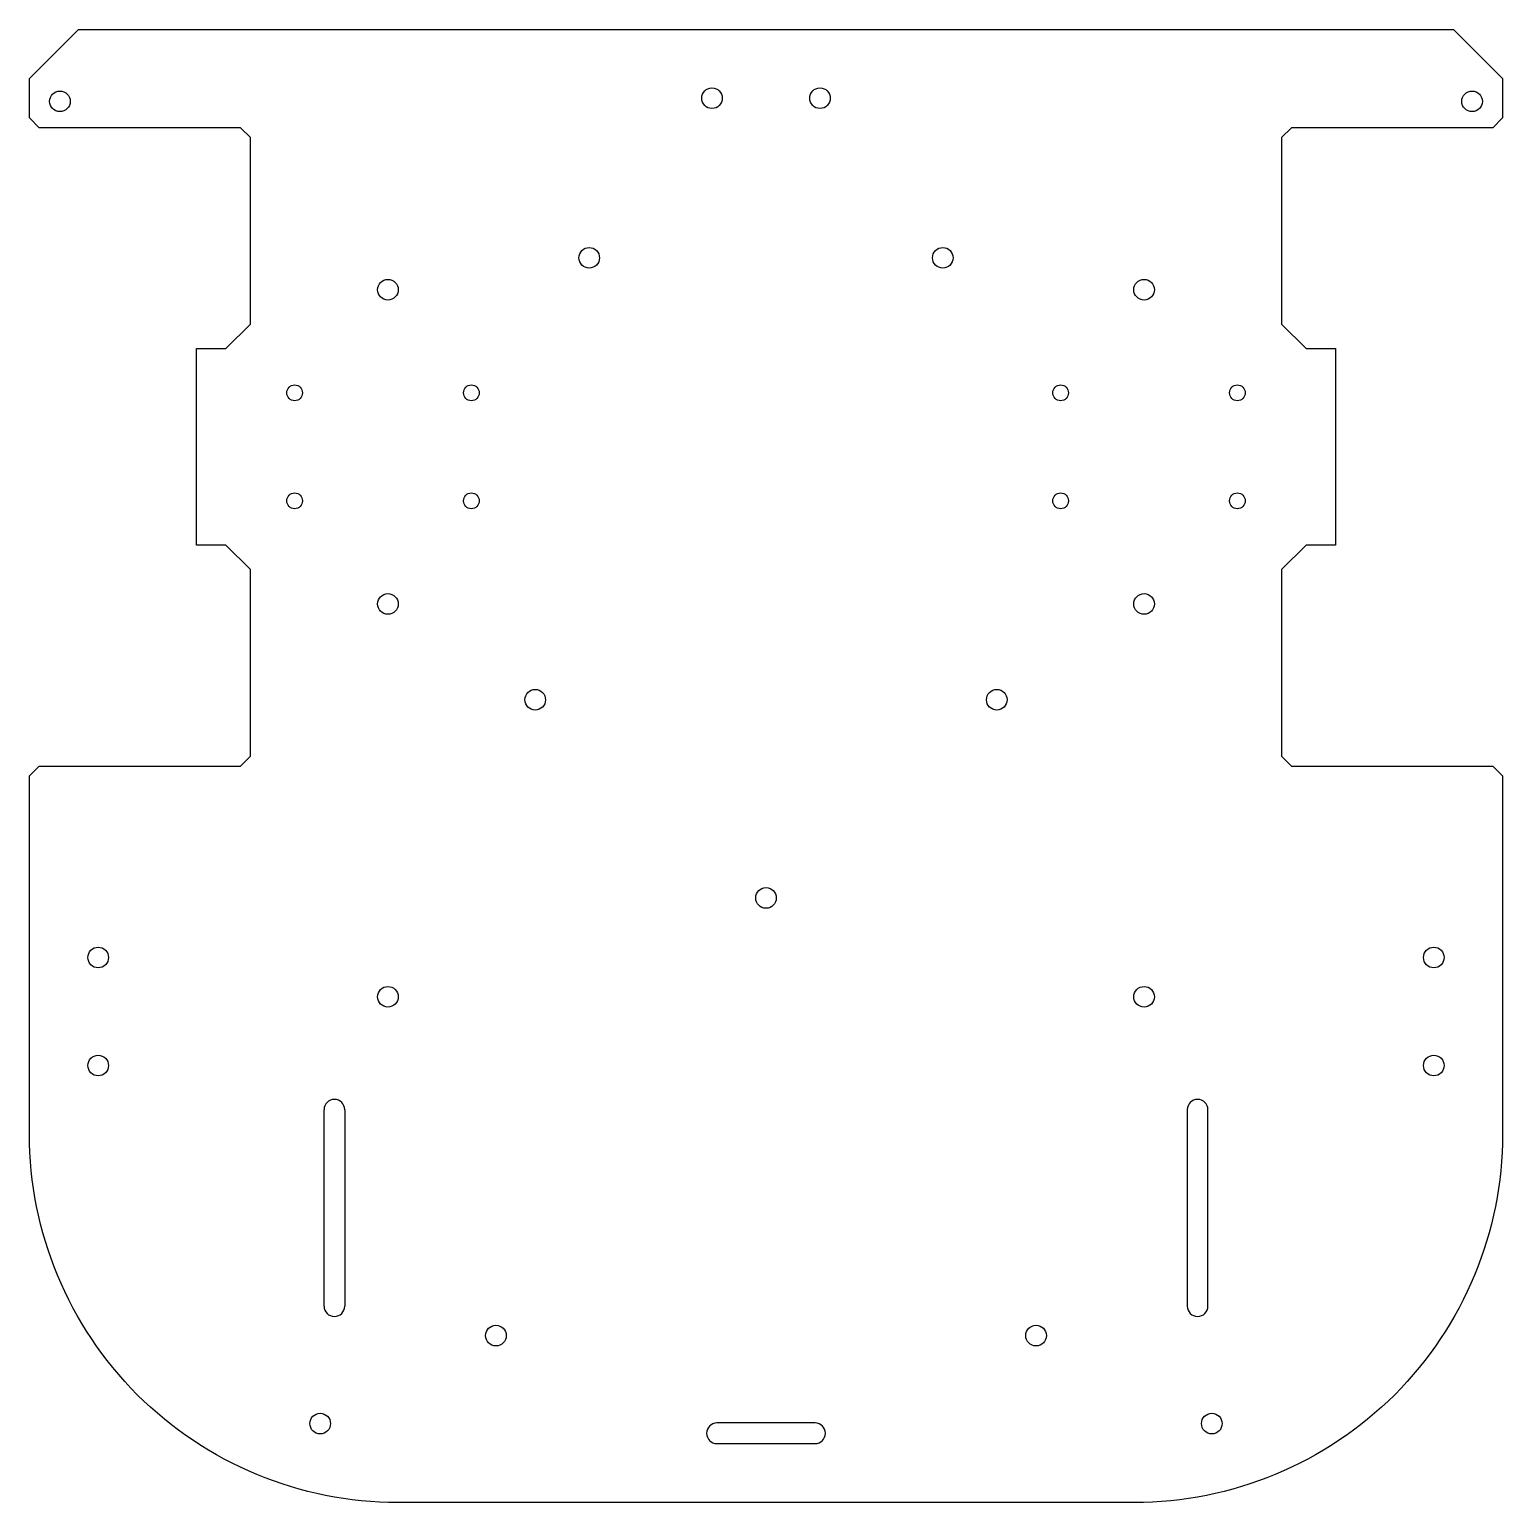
# Model space of a CAD drawing. Header units: millimetres. Extents: x -150 to 150, y -150 to 150.
import ezdxf

# ---------------------------------------------------------------- set-up
doc = ezdxf.new("R2010")
doc.units = ezdxf.units.MM
doc.layers.get('0').update_dxf_attribs({"linetype": 'CONTINUOUS'})

msp = doc.modelspace()

# ---------------------------------------------------------------- linework, layer by layer
for p, q in [((-90, -110), (-90, -70)), ((-85.8, -70), (-85.8, -110))]:
    msp.add_line(p, q)
for points in [[(150, 132), (148, 130), (107, 130), (105, 128), (105, 90), (110, 85), (116, 85), (116, 45), (110, 45), (105, 40), (105, 2), (107, 0), (148, 0), (150, -2), (150, -75, -0.414214), (75, -150), (-75, -150, -0.414214), (-150, -75), (-150, -2), (-148, 0), (-107, 0), (-105, 2), (-105, 40), (-110, 45), (-116, 45), (-116, 85), (-110, 85), (-105, 90), (-105, 128), (-107, 130), (-148, 130), (-150, 132), (-150, 140), (-140, 150), (140, 150), (150, 140)], [(90, -110), (90, -70, 1), (85.8, -70), (85.8, -110, 1)], [(-10, -138), (10, -138, 1), (10, -133.8), (-10, -133.8, 1)]]:
    msp.add_lwpolyline(points, format="xyb", close=True)
for centre, radius in [((-11, 136), 2.1), ((11, 136), 2.1), ((-143.8, 135.36), 2.1), ((143.8, 135.36), 2.1), ((-36, 103.5), 2.1), ((36, 103.5), 2.1), ((-77, 97), 2.1), ((77, 97), 2.1), ((-96, 76), 1.6), ((-60, 76), 1.6), ((60, 76), 1.6), ((96, 76), 1.6), ((-96, 54), 1.6), ((-60, 54), 1.6), ((60, 54), 1.6), ((96, 54), 1.6), ((-77, 33), 2.1), ((77, 33), 2.1), ((-47, 13.5), 2.1), ((47, 13.5), 2.1), ((0, -26.87), 2.1), ((-136, -39), 2.1), ((136, -39), 2.1), ((-77, -47), 2.1), ((77, -47), 2.1), ((-136, -61), 2.1), ((136, -61), 2.1), ((-55, -116), 2.1), ((55, -116), 2.1), ((-90.79, -133.92), 2.1), ((90.79, -133.92), 2.1)]:
    msp.add_circle(centre, radius)
for centre, start, end in [((-87.9, -70), 0, 180), ((-87.9, -110), -180, 0)]:
    msp.add_arc(centre, 2.1, start, end)

doc.saveas('drawing.dxf')
